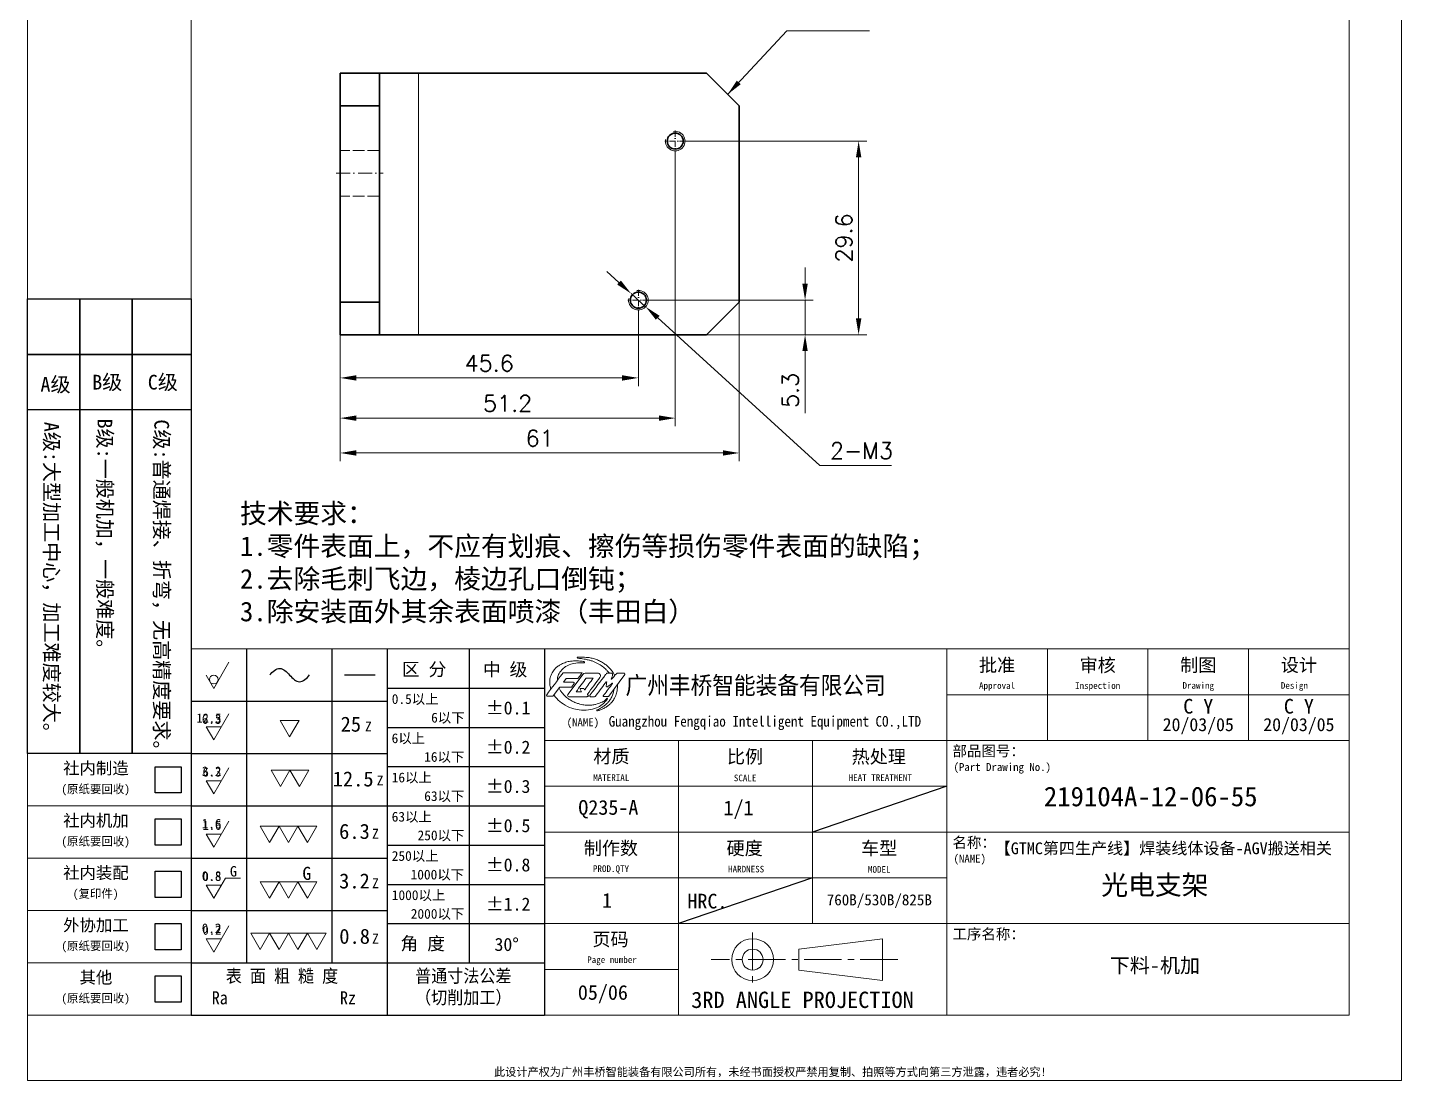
# Model space of a CAD drawing. Header units: millimetres. Extents: x -168473 to -148463, y 295526 to 306160.
# Drawn here: x -165529.2 to -165319.2, y 305110.5 to 305271.6 of the extents above; entities that cross this region are included whole.
import ezdxf
from ezdxf.enums import TextEntityAlignment as Align

# ---------------------------------------------------------------- set-up
doc = ezdxf.new("R2010")
doc.units = ezdxf.units.MM
for name, pattern in [('CENTER2', [28.575, 19.05, -3.175, 3.175, -3.175]), ('DASHDOT', [18.5, 12, -3, 0.5, -3]), ('DASHED', [15, 12, -3])]:
    doc.linetypes.add(name, pattern=pattern)
for name, color, linetype, lineweight in [('A4', 3, 'Continuous', 20), ('图框', 7, 'Continuous', 20), ('尺寸线', 3, 'Continuous', 13), ('文字', 1, 'Continuous', 13), ('细实线', 4, 'Continuous', 25)]:
    doc.layers.add(name, color=color, linetype=linetype, lineweight=lineweight)
doc.layers.add('MARK', color=7, linetype='Continuous')
doc.styles.add('CH-1', font='')
doc.styles.add('MX_NOTE_STANDARD', font='txt.shx', dxfattribs={"bigfont": 'extfont.shx'})
doc.styles.get("Standard").update_dxf_attribs({"font": 'txt', "bigfont": 'gbcbig.shx'})
doc.styles.get('CH-1').set_extended_font_data('SimSun')
doc.dimstyles.new('副本01', dxfattribs={"dimtxt": 2.5, "dimasz": 2.5, "dimexe": 1.25, "dimexo": 0, "dimgap": 1, "dimtad": 1, "dimdsep": 46, "dimtxsty": 'Standard', "dimcen": 1, "dimclrd": 3, "dimclre": 3, "dimclrt": 1, "dimadec": 1, "dimazin": 2, "dimtfac": 1, "dimtmove": 0, "dimatfit": 3, "dimfxl": 0, "dimtolj": 1, "dimlwd": -1, "dimlwe": -1, "dimarcsym": 0})
doc.dimstyles.new('副本01$3', dxfattribs={"dimtxt": 2.5, "dimasz": 2.5, "dimexe": 1.25, "dimexo": 0, "dimgap": 1, "dimtad": 1, "dimtih": 1, "dimtoh": 1, "dimdsep": 46, "dimtxsty": 'Standard', "dimcen": 1, "dimclrd": 3, "dimclre": 3, "dimclrt": 1, "dimadec": 1, "dimazin": 2, "dimtfac": 1, "dimtmove": 0, "dimatfit": 3, "dimfxl": 0, "dimtolj": 1, "dimlwd": -1, "dimlwe": -1, "dimarcsym": 0})

# ---------------------------------------------------------------- blocks, each defined once
blk = doc.blocks.new('A$C34C2392C')
at = {"linetype": 'CENTER2', "ltscale": 0.3}
for p, q in [((-5.53, 4.13), (-5.53, -4.13)), ((16.64, 0), (-11.88, 0))]:
    blk.add_line(p, q, dxfattribs=at)
for p, q in [((1.54, 1.6), (14.34, 3.2)), ((14.34, 3.2), (14.34, -3.2)), ((1.54, -1.6), (1.54, 1.6)), ((14.34, -3.2), (1.54, -1.6))]:
    blk.add_line(p, q)
for radius in [3.2, 1.6]:
    blk.add_arc((-5.53, 0), radius, 0, 359.9894)
blk = doc.blocks.new('A$C67844AE1')
for p, q in [((-492, 112), (0, 112)), ((-246, 112), (-246, -112)), ((-184.5, 112), (-184.5, 56)), ((-123, 112), (-123, 56)), ((-61.5, 112), (-61.5, 56)), ((0, -112), (0, 112)), ((-246, 84), (0, 84)), ((-492, 68), (-492, -112)), ((-492, 68), (-492, -112)), ((-492, -112), (-492, 68)), ((-492, 68), (-492, -112)), ((-492, 68), (-492, -112)), ((-492, 68), (-492, -112)), ((-492, 68), (-492, -112)), ((-492, 68), (-492, -112)), ((-492, 68), (-492, -112)), ((-492, -112), (-492, 68)), ((-492, 68), (-492, -112)), ((-492, 68), (-492, -112)), ((-492, 68), (-492, -112)), ((-492, 68), (-492, -112)), ((-492, 56), (0, 56)), ((-410, 56), (-410, -112)), ((-328, 56), (-328, -56)), ((-492, 28), (-246, 28)), ((-492, 0), (0, 0)), ((-492, -28), (-246, -28)), ((-492, -56), (0, -56)), ((-492, -84), (-410, -84)), ((-492, -112), (0, -112))]:
    blk.add_line(p, q)
at = {"color": 4, "ltscale": 0.5}
for p, q in [((-478.69, 93.94), (-480.4, 91.69)), ((-468.38, 96.54), (-477.68, 84.12)), ((-467.07, 97.19), (-459.37, 97.19)), ((-451.05, 97.21), (-453.64, 97.21)), ((-452.68, 83.09), (-442.89, 96.32)), ((-447.54, 97.19), (-443.33, 97.19)), ((-482.7, 88.42), (-486.55, 83.35)), ((-473.82, 90.78), (-475.13, 88.89)), ((-469.28, 85.77), (-472.57, 85.77)), ((-469.23, 85.85), (-470.11, 87.32)), ((-467.8, 87.76), (-469.94, 87.76)), ((-467.8, 87.76), (-467.42, 87.1)), ((-486.98, 83.13), (-490.13, 83.13)), ((-477.02, 82.81), (-465.96, 82.81)), ((-463.75, 82.81), (-461.35, 82.81))]:
    blk.add_line(p, q, dxfattribs=at)
for centre, radius, start, end in [((-479.96, 96.37), 1.09, 90, 143.21463), ((-478.65, 93.91), 0.0547, 90, 142.95764), ((-471.7, 94.51), 0.547, 270, 322.84702), ((-469.22, 97.24), 0.219, 322.84702, 90), ((-467.07, 95.55), 1.64, 90, 143.17909), ((-466.36, 94.15), 0.0547, 90, 143.28021), ((-462.24, 94.15), 0.0547, 323.81172, 90), ((-459.37, 95.55), 1.64, 323.50405, 90), ((-453.64, 96.66), 0.547, 90, 142.76053), ((-443.33, 96.64), 0.547, 323.51537, 90), ((-490.13, 83.68), 0.547, 143.21463, 270), ((-482.27, 88.08), 0.547, 90, 142.7804), ((-480.35, 91.65), 0.0547, 142.95764, 270), ((-477.02, 83.63), 0.821, 143.17909, 270), ((-472.57, 85.82), 0.0547, 143.28021, 270), ((-469.28, 85.82), 0.0547, 270, 30.87346), ((-467.37, 87.13), 0.0547, 209.84044, 323.81172), ((-454.06, 91.84), 0.137, 354.5829, 143.44023), ((-450.47, 90.95), 0.137, 323.3038, 127.26931), ((-486.98, 83.68), 0.547, 270, 322.7804), ((-463.75, 83.36), 0.547, 142.76053, 270), ((-461.35, 83.63), 0.821, 270, 323.34145), ((-455.78, 83.14), 0.274, 143.38703, 270), ((-453.12, 83.41), 0.547, 270, 323.51537)]:
    blk.add_arc(centre, radius, start, end, dxfattribs=at)
at = {"color": 3, "ltscale": 0.5}
for points, knots in [([(-488.04, 87.39), (-488.26, 88.17), (-488.62, 89.51), (-488.76, 91.4), (-488.68, 92.96), (-488.48, 94.48), (-488, 95.94), (-487.33, 97.33), (-486.52, 98.55), (-485.58, 99.92), (-484.11, 101.17), (-482.08, 102.53), (-479.62, 103.66), (-476.63, 104.53), (-473.49, 104.75), (-470.85, 104.68), (-469.01, 104.49), (-468.06, 104.35), (-467.6, 104.19), (-467.36, 104.11), (-467.38, 103.84), (-467.51, 103.6), (-467.67, 103.59), (-467.75, 103.59)], [0.033361, 0.033361, 0.033361, 0.033361, 0.471833, 0.793856, 1.06763, 1.327784, 1.632518, 1.904259, 2.171672, 2.434164, 2.811787, 3.221221, 3.771763, 4.287691, 4.918993, 5.487196, 5.736969, 5.935719, 6.004988, 6.011363, 6.068145, 6.111246, 6.151841, 6.151841, 6.151841, 6.151841]), ([(-467.75, 103.59), (-468.68, 103.59), (-471.11, 103.61), (-474.79, 103.2), (-478.26, 101.79), (-481.06, 99.79), (-482.97, 97.34), (-484.02, 94.85), (-483.98, 93.42), (-483.93, 92.89)], [0, 0, 0, 0, 0.511401, 1.333961, 2.006207, 2.544799, 3.201133, 3.690752, 3.982461, 3.982461, 3.982461, 3.982461]), ([(-471.87, 106.78), (-471.88, 106.81), (-471.89, 106.89), (-471.08, 106.94), (-470.13, 106.96), (-468.28, 106.92), (-466.29, 106.88), (-463.95, 106.66), (-461.43, 105.9), (-458.86, 105.11), (-456.84, 103.98), (-455.05, 102.78), (-453.35, 101.59), (-451.64, 99.9), (-450.32, 98.09), (-449.42, 96.69), (-449.1, 95.93), (-449.03, 95.74)], [0, 0, 0, 0, 0.013513, 0.041806, 0.340693, 0.661167, 1.001786, 1.450195, 1.93793, 2.441413, 2.919246, 3.201062, 3.624217, 4.053268, 4.510623, 4.853859, 4.962074, 4.962074, 4.962074, 4.962074]), ([(-453.89, 81.8), (-454.16, 81.48), (-455.09, 80.34), (-457.47, 79.09), (-460.29, 78.15), (-463.1, 77.56), (-465.75, 77.56), (-468.2, 77.74), (-470.34, 78.3), (-472.37, 78.87), (-474.59, 79.8), (-476.8, 81.11), (-479.03, 82.63), (-480.66, 84.59), (-482.11, 86.33), (-482.76, 87.47), (-483.04, 87.97)], [0, 0, 0, 0, 0.227272, 0.804496, 1.430419, 1.862632, 2.367125, 2.88024, 3.204387, 3.579335, 4.036384, 4.516387, 4.985288, 5.507707, 5.907232, 6.223175, 6.223175, 6.223175, 6.223175]), ([(-449.38, 87.54), (-449.46, 86.95), (-449.59, 86.05), (-449.95, 84.79), (-450.37, 83.78), (-450.81, 82.63), (-451.45, 81.57), (-452.25, 80.24), (-453.23, 79.21), (-454.33, 78.01), (-455.64, 77.09), (-456.98, 76.11), (-458.35, 75.36), (-459.16, 74.85), (-459.95, 74.68), (-459.94, 74.21), (-459.66, 74.19), (-459.5, 74.17)], [0.004933, 0.004933, 0.004933, 0.004933, 0.333622, 0.498315, 0.724349, 0.934741, 1.17012, 1.401267, 1.780901, 1.94954, 2.292483, 2.648069, 2.865789, 3.139575, 3.199954, 3.253921, 3.331828, 3.331828, 3.331828, 3.331828]), ([(-459.5, 74.17), (-459.15, 74.26), (-457.82, 74.59), (-455.91, 75.45), (-453.81, 76.77), (-452.04, 78.05), (-450.46, 79.78), (-449.21, 81.63), (-448.18, 83.92), (-447.35, 86.77), (-447.31, 89.06), (-447.29, 90.37)], [0, 0, 0, 0, 0.196818, 0.752706, 1.133972, 1.558354, 1.94217, 2.414014, 2.774875, 3.316286, 4.02771, 4.02771, 4.02771, 4.02771]), ([(-486.11, 83.93), (-485.59, 83.17), (-484.11, 80.96), (-480.4, 78.04), (-475.71, 75.67), (-470.4, 74.54), (-465.25, 74.57), (-460.35, 75.58), (-456.79, 77.65), (-454.68, 79.82), (-453.68, 81.05), (-453.44, 81.92), (-453.76, 82.01), (-453.85, 81.87), (-453.89, 81.8)], [0.008574, 0.008574, 0.008574, 0.008574, 0.511088, 1.461558, 2.551285, 3.372869, 4.408758, 5.360341, 6.07413, 6.646139, 6.965728, 7.014048, 7.055407, 7.097199, 7.097199, 7.097199, 7.097199])]:
    blk.add_open_spline(points, degree=3, knots=knots, dxfattribs=at)
blk.add_spline([(-471.87, 106.78), (-471.8, 106.48), (-471.33, 106.32), (-469.95, 106.19), (-468.71, 106.01), (-466.81, 105.67), (-464.7, 105.2), (-462.88, 104.66), (-461.09, 103.98), (-459.43, 103.08), (-457.89, 102.22), (-455.32, 100.34), (-454.15, 99.25), (-453.58, 98.66), (-452.29, 97.2)], degree=3, dxfattribs=at)
at = {"color": 4, "ltscale": 0.5}
for points, knots in [([(-480.84, 97.02), (-480.93, 96.9), (-481.02, 96.78), (-481.12, 96.65), (-484.27, 92.44), (-487.42, 88.22), (-490.57, 84.01)], [-0.084236, -0.084236, -0.084236, -0.084236, 0, 0, 0, 2.885251, 2.885251, 2.885251, 2.885251]), ([(-479.96, 97.46), (-479.82, 97.46), (-479.68, 97.46), (-479.54, 97.46), (-479.54, 97.46), (-479.54, 97.46), (-479.54, 97.46), (-476.38, 97.46), (-473.23, 97.46), (-470.08, 97.46), (-470.08, 97.46), (-470.08, 97.46), (-470.08, 97.46), (-469.79, 97.46), (-469.51, 97.46), (-469.22, 97.46)], [-0.077734, -0.077734, -0.077734, -0.077734, 0, 0, 0, 0, 0, 0, 1.729211, 1.729211, 1.729211, 1.729211, 1.729211, 1.729211, 1.885805, 1.885805, 1.885805, 1.885805]), ([(-471.7, 93.97), (-471.72, 93.97), (-471.75, 93.97), (-471.77, 93.97), (-471.77, 93.97), (-471.77, 93.97), (-471.77, 93.97), (-474.06, 93.97), (-476.36, 93.97), (-478.65, 93.97)], [-0.012966, -0.012966, -0.012966, -0.012966, 0, 0, 0, 0, 0, 0, 1.257183, 1.257183, 1.257183, 1.257183]), ([(-469.05, 97.11), (-469.2, 96.9), (-469.36, 96.7), (-469.52, 96.49), (-469.52, 96.49), (-469.52, 96.49), (-469.52, 96.49), (-470.05, 95.79), (-470.58, 95.09), (-471.11, 94.39), (-471.11, 94.39), (-471.11, 94.39), (-471.11, 94.39), (-471.16, 94.32), (-471.21, 94.25), (-471.26, 94.18)], [-0.1423966, -0.1423966, -0.1423966, -0.1423966, 0, 0, 0, 0, 0, 0, 0.4822707, 0.4822707, 0.4822707, 0.4822707, 0.4822707, 0.4822707, 0.529029, 0.529029, 0.529029, 0.529029]), ([(-454.08, 96.99), (-454.23, 96.79), (-454.39, 96.58), (-454.54, 96.38), (-457.68, 92.25), (-460.82, 88.12), (-463.96, 83.99), (-464.04, 83.89), (-464.11, 83.79), (-464.19, 83.69)], [-0.140102, -0.140102, -0.140102, -0.140102, 0, 0, 0, 2.844058, 2.844058, 2.844058, 2.913465, 2.913465, 2.913465, 2.913465]), ([(-451.05, 97.21), (-450.96, 97.2), (-450.76, 97.2), (-450.41, 97.03), (-450.21, 96.52), (-450.3, 95.87), (-450.55, 95.18), (-450.83, 94.49), (-451, 93.99), (-451.13, 93.7), (-451.11, 93.59), (-450.99, 93.55), (-450.82, 93.63), (-450.49, 93.98), (-449.97, 94.64), (-449.25, 95.48), (-448.57, 96.28), (-447.99, 96.81), (-447.66, 97.09), (-447.54, 97.19)], [0, 0, 0, 0, 0.047379, 0.11361, 0.198731, 0.32589, 0.467244, 0.599055, 0.733672, 0.758899, 0.77069, 0.790267, 0.820293, 0.867992, 1.054564, 1.278066, 1.476304, 1.62487, 1.711224, 1.711224, 1.711224, 1.711224]), ([(-469.94, 87.76), (-469.98, 87.77), (-470.04, 87.77), (-470.11, 87.72), (-470.16, 87.66), (-470.17, 87.58), (-470.16, 87.49), (-470.14, 87.4), (-470.13, 87.35), (-470.11, 87.32)], [0, 0, 0, 0, 0.0189462, 0.0330559, 0.0436533, 0.0575788, 0.0766083, 0.0956988, 0.1082528, 0.1082528, 0.1082528, 0.1082528]), ([(-456, 83.3), (-455.85, 83.49), (-455.71, 83.69), (-455.56, 83.88), (-455.56, 83.88), (-455.56, 83.88), (-455.56, 83.88), (-453.83, 86.21), (-452.09, 88.54), (-450.36, 90.87)], [-0.132838, -0.132838, -0.132838, -0.132838, 0, 0, 0, 0, 0, 0, 1.591518, 1.591518, 1.591518, 1.591518])]:
    blk.add_open_spline(points, degree=3, knots=knots, dxfattribs=at)
for points in [[(-466.4, 94.18), (-468.47, 91.41), (-470.54, 88.63), (-472.61, 85.86)], [(-462.19, 94.12), (-463.9, 91.78), (-465.62, 89.44), (-467.33, 87.1)], [(-466.36, 94.2), (-464.99, 94.2), (-463.61, 94.2), (-462.24, 94.2)], [(-458.05, 94.58), (-460.57, 91.18), (-463.09, 87.78), (-465.6, 84.38)], [(-476.05, 88.63), (-478.12, 88.63), (-480.19, 88.63), (-482.27, 88.63)], [(-474.4, 91.6), (-476.39, 91.6), (-478.37, 91.6), (-480.35, 91.6)], [(-454.17, 91.93), (-456.01, 89.44), (-457.9, 86.89), (-460.7, 83.14)], [(-454.14, 89.56), (-454.07, 90.32), (-454, 91.07), (-453.92, 91.83)], [(-453.14, 89.09), (-452.28, 89.74), (-451.41, 90.4), (-450.55, 91.06)], [(-455.78, 82.86), (-454.89, 82.86), (-454, 82.86), (-453.12, 82.86)]]:
    blk.add_open_spline(points, degree=3, dxfattribs=at)
for points in [[(-476.05, 88.63), (-475.64, 88.63), (-475.39, 88.67), (-475.28, 88.75), (-475.13, 88.89)], [(-473.82, 90.78), (-473.73, 90.98), (-473.72, 91.25), (-473.81, 91.45), (-473.97, 91.55), (-474.16, 91.58), (-474.4, 91.6)], [(-465.6, 84.38), (-465.63, 84.34), (-465.63, 84.25), (-465.53, 84.03), (-465.37, 83.78), (-465.15, 83.42), (-465.08, 83.29), (-465.14, 83.12), (-465.4, 82.96), (-465.69, 82.87), (-465.96, 82.81)], [(-454.14, 89.56), (-454.15, 89.22), (-454.12, 88.97), (-453.96, 88.83), (-453.76, 88.76), (-453.62, 88.78), (-453.43, 88.86), (-453.14, 89.09)]]:
    blk.add_spline(points, degree=3, dxfattribs=at)
at = {"layer": '细实线', "color": 0, "linetype": 'Continuous'}
for p, q in [((-492, 112), (-492, 56)), ((-492, 68), (-492, -112)), ((-492, 68), (-492, -112)), ((-492, 68), (-492, -112))]:
    blk.add_line(p, q, dxfattribs=at)
at = {"lineweight": 35, "xscale": 4, "yscale": 4, "zscale": 4}
blk.add_blockref('A$C34C2392C', (-342.56, -78.03), dxfattribs=at)
at = {"style": 'CH-1'}
for s, height, p in [('批准', 8.111, (-215.25, 102.29)), ('审核', 8.111, (-153.75, 102.29)), ('制图', 8.111, (-92.25, 102.29)), ('设计', 8.111, (-30.75, 102.29)), ('Approval', 4.055, (-215.25, 89.12)), ('Inspection', 4.055, (-153.75, 89.12)), ('Drawing', 4.055, (-92.25, 89.12)), ('Design  ', 4.055, (-30.75, 89.12)), ('比例', 8.111, (-369.33, 46.29)), ('MATERIAL', 4.056, (-451.13, 33.33)), ('SCALE', 4.055, (-369.28, 33.12)), ('制作数', 8.111, (-451.33, -9.71)), ('车型', 8.111, (-287.33, -9.71)), ('PROD.QTY', 4.055, (-451.28, -22.88)), ('MODEL', 4.055, (-287.28, -22.88)), ('3RD ANGLE PROJECTION', 10, (-334.19, -102.63))]:
    blk.add_text(s, height=height, dxfattribs=at).set_placement(p, align=Align.MIDDLE)
at = {"lineweight": 35, "style": 'CH-1'}
for s, height, p in [('(NAME)', 4.868, (-478.38, 64.74)), ('部品图号：', 6.489, (-242.53, 46.37)), ('(Part Drawing No.)', 4.8676, (-241.87, 37.35)), ('名称：', 6.489, (-242.53, -9.63)), ('(NAME)', 4.868, (-241.87, -18.65)), ('工序名称：', 6.489, (-242.53, -65.63))]:
    blk.add_text(s, height=height, dxfattribs=at).set_placement(p)
at = {"style": 'CH-1'}
blk.add_text('材质', height=8.111, dxfattribs=at).set_placement((-462.11, 42.24))
at = {"lineweight": 35, "style": 'CH-1'}
for s, height, p in [('热处理', 8.111, (-287.56, 46.27)), ('HEAT TREATMENT', 4.0553, (-286.66, 33.32)), ('硬度', 8.111, (-369.56, -9.73)), ('HARDNESS', 4.055, (-368.66, -22.68)), ('HRC.', 9, (-392.33, -42.26, -1000.32)), ('页码', 8.111, (-451.56, -65.73)), ('Page number', 4.0553, (-450.66, -78.68))]:
    blk.add_text(s, height=height, dxfattribs=at).set_placement(p, align=Align.MIDDLE)
at = {"layer": 'MARK', "style": 'CH-1', "width": 0.9}
blk.add_text('广州丰桥智能装备有限公司', height=10.8, dxfattribs=at).set_placement((-442.41, 84.37))
at = {"layer": 'MARK', "insert": (-452.72, 70.99), "char_height": 6.5, "width": 556.9513, "attachment_point": 1, "style": 'CH-1'}
blk.add_mtext('{\\W0.9;Guangzhou Fengqiao Intelligent Equipment CO.,LTD}', dxfattribs=at)
blk = doc.blocks.new('A$C32AF00EF')
for p, q in [((0, 0), (2.89, 5)), ((-1.44, 2.5), (0, 0))]:
    blk.add_line(p, q)
blk.add_circle((0, 1.67), 0.833)
blk = doc.blocks.new('A$C553B2148')
for p, q in [((1.44, 0), (-1.44, 0)), ((-1.44, 0), (0, -2.5)), ((0, -2.5), (2.89, 2.5))]:
    blk.add_line(p, q)
at = {"style": 'MX_NOTE_STANDARD'}
blk.add_attdef('12.5', text='', height=1.75, dxfattribs=at).set_placement((1.44, 0.28), align=Align.BOTTOM_RIGHT)
blk = doc.blocks.new('A$C1377093C')
for p, q in [((0, 0), (-1.44, 2.5)), ((-1.44, 2.5), (1.44, 2.5)), ((1.44, 2.5), (0, 0))]:
    blk.add_line(p, q)
blk = doc.blocks.new('A$C6D2D6B6B')
for p, q in [((0, 0), (-1.44, 2.5)), ((-1.44, 2.5), (1.44, 2.5)), ((1.44, 2.5), (0, 0)), ((1.44, 2.5), (4.33, 2.5)), ((2.89, 0), (1.44, 2.5)), ((4.33, 2.5), (2.89, 0))]:
    blk.add_line(p, q)
blk = doc.blocks.new('A$C62DD302B')
for p, q in [((-2.89, 0), (-4.33, 2.5)), ((-4.33, 2.5), (-1.44, 2.5)), ((-1.44, 2.5), (-2.89, 0)), ((-1.44, 2.5), (1.44, 2.5)), ((0, 0), (-1.44, 2.5)), ((1.44, 2.5), (0, 0)), ((2.89, 0), (1.44, 2.5)), ((1.44, 2.5), (4.33, 2.5)), ((4.33, 2.5), (2.89, 0))]:
    blk.add_line(p, q)
blk = doc.blocks.new('A$C077E39D2')
for p, q in [((-4.33, -2.5), (-5.77, 0)), ((-5.77, 0), (-2.89, 0)), ((-2.89, 0), (-4.33, -2.5)), ((-2.89, 0), (0, 0)), ((-1.44, -2.5), (-2.89, 0)), ((0, 0), (-1.44, -2.5)), ((1.44, -2.5), (0, 0)), ((0, 0), (2.89, 0)), ((2.89, 0), (1.44, -2.5)), ((4.33, -2.5), (2.89, 0)), ((2.89, 0), (5.77, 0)), ((5.77, 0), (4.33, -2.5))]:
    blk.add_line(p, q)
blk = doc.blocks.new('A$C09D43E00')
for p, q in [((0, 0), (1.78, 3.08)), ((1.78, 3.08), (4.07, 3.08)), ((1.15, 2), (-1.15, 2)), ((-1.15, 2), (0, 0))]:
    blk.add_line(p, q)
at = {"style": 'MX_NOTE_STANDARD'}
blk.add_attdef('12.5', text='', height=1.4, dxfattribs=at).set_placement((1.15, 2.22), align=Align.BOTTOM_RIGHT)
at = {"layer": '细实线', "color": 0, "style": 'CH-1'}
blk.add_text('G', height=1.6, dxfattribs=at).set_placement((2.47, 3.33))
blk = doc.blocks.new('A$C339E5D7D')
for p, q in [((-2.89, 0), (-4.33, 2.5)), ((-4.33, 2.5), (-1.44, 2.5)), ((-1.44, 2.5), (-2.89, 0)), ((-1.44, 2.5), (1.44, 2.5)), ((0, 0), (-1.44, 2.5)), ((1.44, 2.5), (0, 0)), ((2.89, 0), (1.44, 2.5)), ((1.44, 2.5), (4.33, 2.5)), ((4.33, 2.5), (2.89, 0))]:
    blk.add_line(p, q)
at = {"layer": '细实线', "color": 0, "style": 'CH-1'}
blk.add_text('G', height=2, dxfattribs=at).set_placement((2.13, 2.81))
blk = doc.blocks.new('54')
for p, q in [((5360.79, 6053.19), (5468.79, 6053.19)), ((5468.79, 6047.19), (5468.79, 5957.19)), ((5468.79, 6047.19), (5468.79, 5957.19)), ((5468.79, 5957.19), (5468.79, 6047.19)), ((5468.79, 6047.19), (5468.79, 5957.19)), ((5468.79, 6047.19), (5468.79, 5957.19)), ((5468.79, 6047.19), (5468.79, 5957.19)), ((5468.79, 6047.19), (5468.79, 5957.19)), ((5468.79, 6047.19), (5468.79, 5957.19)), ((5468.79, 6047.19), (5468.79, 5957.19)), ((5468.79, 5957.19), (5468.79, 6047.19)), ((5468.79, 6047.19), (5468.79, 5957.19)), ((5468.79, 6047.19), (5468.79, 5957.19)), ((5468.79, 6047.19), (5468.79, 5957.19)), ((5468.79, 6047.19), (5468.79, 5957.19))]:
    blk.add_line(p, q)
at = {"layer": '细实线', "color": 0, "linetype": 'Continuous'}
for p, q in [((5360.79, 6053.19), (5360.79, 5941.19)), ((5377.79, 6053.19), (5377.79, 5957.19)), ((5403.79, 6053.19), (5403.79, 5957.19)), ((5420.79, 6053.19), (5420.79, 5941.19)), ((5445.79, 6053.19), (5445.79, 5957.19)), ((5468.79, 6053.19), (5468.79, 5941.19)), ((5407.7, 6045.29), (5417.04, 6045.29)), ((5468.79, 6047.19), (5468.79, 5957.19)), ((5468.79, 6047.19), (5468.79, 5957.19)), ((5468.79, 6047.19), (5468.79, 5957.19)), ((5420.79, 6041.19), (5468.79, 6041.19)), ((5360.79, 6037.19), (5420.79, 6037.19)), ((5420.79, 6029.19), (5468.79, 6029.19)), ((5360.79, 6021.19), (5420.79, 6021.19)), ((5420.79, 6017.19), (5468.79, 6017.19)), ((5360.79, 6005.19), (5420.79, 6005.19)), ((5420.79, 6005.19), (5468.79, 6005.19)), ((5420.79, 5993.19), (5468.79, 5993.19)), ((5360.79, 5989.19), (5420.79, 5989.19)), ((5420.79, 5981.19), (5468.79, 5981.19)), ((5360.79, 5973.19), (5420.79, 5973.19)), ((5420.79, 5969.19), (5468.79, 5969.19)), ((5360.79, 5957.19), (5468.79, 5957.19)), ((5360.79, 5957.19), (5468.79, 5957.19)), ((5360.79, 5941.19), (5468.79, 5941.19))]:
    blk.add_line(p, q, dxfattribs=at)
at = {"layer": '细实线', "color": 0, "linetype": 'Continuous', "start_tangent": (0.606347, 0.7952), "end_tangent": (0.584547, 0.81136)}
blk.add_spline([(5384.88, 6045.23), (5386.3, 6046.61), (5387.98, 6047.24), (5389.51, 6046.59), (5390.93, 6045.19), (5392.37, 6043.78), (5393.91, 6043.13), (5395.61, 6043.82), (5397.01, 6045.27)], degree=3, dxfattribs=at)
for name, p, xscale, yscale, zscale in [('A$C32AF00EF', (5367.73, 6041.13), 1.600000000000364, 1.600000000000364, 1.600000000000364), ('A$C1377093C', (5390.94, 6026.26), 2, 2, 2), ('A$C6D2D6B6B', (5388.15, 6011.08), 2, 2, 2), ('A$C62DD302B', (5390.57, 5993.94), 2, 2, 2), ('A$C077E39D2', (5390.57, 5966.26), 2, 2, 2)]:
    blk.add_blockref(name, p, dxfattribs=dict(xscale=xscale, yscale=yscale, zscale=zscale))
ref = blk.add_blockref('A$C553B2148', (5367.73, 6029.35), dxfattribs=dict(xscale=1.600000000000364, yscale=1.600000000000364, zscale=1.600000000000364))
ref.add_attrib('12.5', '12.5', dxfattribs={"height": 2.8, "style": 'CH-1'}).set_placement((5370.04, 6029.8), align=Align.BOTTOM_RIGHT)
ref = blk.add_blockref('A$C553B2148', (5367.73, 6012.86), dxfattribs=dict(xscale=1.600000000000364, yscale=1.600000000000364, zscale=1.600000000000364))
ref.add_attrib('12.5', '6.3', dxfattribs={"height": 2.8, "style": 'CH-1'}).set_placement((5370.04, 6013.31), align=Align.BOTTOM_RIGHT)
ref = blk.add_blockref('A$C553B2148', (5367.73, 5996.56), dxfattribs=dict(xscale=1.600000000000364, yscale=1.600000000000364, zscale=1.600000000000364))
ref.add_attrib('12.5', '1.6', dxfattribs={"height": 2.8, "style": 'CH-1'}).set_placement((5370.04, 5997.01), align=Align.BOTTOM_RIGHT)
at = {"lineweight": 35}
ref = blk.add_blockref('A$C09D43E00', (5367.73, 5976.92), dxfattribs=dict(at, xscale=2, yscale=2, zscale=2))
ref.add_attrib('12.5', '0.8', dxfattribs={"height": 2.8, "style": 'CH-1'}).set_placement((5370.04, 5981.37), align=Align.BOTTOM_RIGHT)
at = {"lineweight": 35, "xscale": 2, "yscale": 2, "zscale": 2}
blk.add_blockref('A$C339E5D7D', (5390.57, 5976.92), dxfattribs=at)
ref = blk.add_blockref('A$C553B2148', (5367.73, 5964.47), dxfattribs=dict(xscale=1.600000000000364, yscale=1.600000000000364, zscale=1.600000000000364))
ref.add_attrib('12.5', '0.2', dxfattribs={"height": 2.8, "style": 'CH-1'}).set_placement((5370.04, 5964.92), align=Align.BOTTOM_RIGHT)
at = {"style": 'CH-1', "width": 0.9}
for s, p in [('表 面 粗 糙 度', (5388.59, 5953.25)), ('普通寸法公差', (5444.02, 5953.25)), ('Ra              Rz', (5389.17, 5946.45)), ('（切削加工）', (5444.02, 5946.67))]:
    blk.add_text(s, height=4, dxfattribs=at).set_placement(p, align=Align.MIDDLE)
at = {"layer": '细实线', "color": 0, "style": 'CH-1'}
for s, height, p in [('区 分', 4, (5432.03, 6046.97)), ('中 级', 4, (5456.79, 6046.97)), ('0.5以上', 3, (5429.3, 6037.89)), ('6以下', 3, (5439.3, 6032.14)), ('6以上', 3, (5427.22, 6025.89)), ('16以下', 3, (5438.2, 6020.14)), ('16以上', 3, (5428.26, 6013.89)), ('63以下', 3, (5438.2, 6008.14)), ('63以上', 3, (5428.26, 6001.89)), ('250以下', 3, (5437.19, 5996.14)), ('250以上', 3, (5429.3, 5989.89)), ('1000以下', 3, (5436.08, 5984.14)), ('1000以上', 3, (5430.33, 5977.89)), ('2000以下', 3, (5436.13, 5972.14)), ('角 度', 4, (5431.63, 5963.15))]:
    blk.add_text(s, height=height, dxfattribs=at).set_placement(p, align=Align.MIDDLE)
for s, height, p in [('%%P0.1', 4, (5450.91, 6033.15)), ('6.3', 2.944, (5364.07, 6030.28)), ('25', 4.6, (5406.51, 6027.88)), ('Z', 3, (5414, 6027.96)), ('%%P0.2', 4, (5450.91, 6021.15)), ('3.2', 2.944, (5364.07, 6014.28)), ('12.5', 4.6, (5404.08, 6011.13)), ('Z', 3, (5417.58, 6011.47)), ('%%P0.3', 4, (5450.91, 6009.15)), ('1.6', 2.944, (5364.07, 5998.28)), ('6.3', 4.6, (5406.05, 5995.09)), ('Z', 3, (5416.15, 5995.17)), ('%%P0.5', 4, (5450.91, 5997.15)), ('%%P0.8', 4, (5450.91, 5985.15)), ('0.8', 2.944, (5364.07, 5982.28)), ('3.2', 4.6, (5406.05, 5979.93)), ('Z', 3, (5416.15, 5980.01)), ('%%P1.2', 4, (5450.91, 5973.15)), ('0.2', 2.944, (5364.07, 5966.28)), ('0.8', 4.6, (5406.1, 5963)), ('Z', 3, (5416.15, 5963.08)), ('30°', 4, (5453.55, 5960.81))]:
    blk.add_text(s, height=height, dxfattribs=at).set_placement(p)
blk = doc.blocks.new('fenlei')
at = {"layer": '图框'}
for points in [[(-25, 32), (0, 32), (0, 40), (-25, 40)], [(-25, 24), (0, 24), (0, 32), (-25, 32)], [(-25, 16), (0, 16), (0, 24), (-25, 24)], [(-25, 8), (0, 8), (0, 16), (-25, 16)], [(-25, 0), (0, 0), (0, 8), (-25, 8)]]:
    blk.add_lwpolyline(points, close=True, dxfattribs=at)
at = {"layer": '细实线'}
for points in [[(-5.5, 38), (-1.5, 38), (-1.5, 34), (-5.5, 34)], [(-5.5, 30), (-1.5, 30), (-1.5, 26), (-5.5, 26)], [(-5.5, 22), (-1.5, 22), (-1.5, 18), (-5.5, 18)], [(-5.5, 14), (-1.5, 14), (-1.5, 10), (-5.5, 10)], [(-5.5, 6), (-1.5, 6), (-1.5, 2), (-5.5, 2)]]:
    blk.add_lwpolyline(points, close=True, dxfattribs=at)
at = {"style": 'CH-1'}
for s, height, p in [('社内制造', 1.836, (-14.54, 37.8)), ('(原纸要回收)', 1.285, (-14.58, 34.52)), ('社内机加', 1.836, (-14.54, 29.8)), ('(原纸要回收)', 1.285, (-14.58, 26.52)), ('社内装配', 1.836, (-14.54, 21.8)), ('(复印件)', 1.285, (-14.58, 18.52)), ('外协加工', 1.836, (-14.54, 13.8)), ('(原纸要回收)', 1.285, (-14.58, 10.52)), ('其他', 1.836, (-14.54, 5.8)), ('(原纸要回收)', 1.285, (-14.58, 2.52))]:
    blk.add_text(s, height=height, dxfattribs=at).set_placement(p, align=Align.MIDDLE)
blk = doc.blocks.new('机加分类')
at = {"layer": '细实线'}
for p, q in [((-94, -8.5), (-94, 0)), ((-94, 0), (-86, 0)), ((-86, -8.5), (-86, 0)), ((-86, 0), (-78, 0)), ((-86, 0), (-86, -8.5)), ((-78, -8.5), (-78, 0)), ((-78, 0), (-69, 0)), ((-78, 0), (-78, -8.5)), ((-69, 0), (-69, -8.5)), ((-86, -8.5), (-94, -8.5)), ((-94, -17), (-94, -8.5)), ((-94, -8.5), (-86, -8.5)), ((-78, -8.5), (-86, -8.5)), ((-86, -17), (-86, -8.5)), ((-86, -8.5), (-78, -8.5)), ((-86, -8.5), (-86, -17)), ((-69, -8.5), (-78, -8.5)), ((-78, -17), (-78, -8.5)), ((-78, -8.5), (-69, -8.5)), ((-78, -8.5), (-78, -17)), ((-69, -8.5), (-69, -17)), ((-86, -17), (-94, -17)), ((-94, -69.55), (-94, -17)), ((-78, -17), (-86, -17)), ((-86, -69.55), (-86, -17)), ((-86, -17), (-86, -69.55)), ((-69, -17), (-78, -17)), ((-78, -69.55), (-78, -17)), ((-78, -17), (-78, -69.55)), ((-69, -17), (-69, -69.55)), ((-86, -69.55), (-94, -69.55)), ((-78, -69.55), (-86, -69.55)), ((-69, -69.55), (-78, -69.55))]:
    blk.add_line(p, q, dxfattribs=at)
at = {"layer": '文字', "color": 1, "linetype": 'Continuous', "style": 'CH-1'}
blk.add_text('A级', height=2.25, dxfattribs=at).set_placement((-89.72, -14.22, -250.08), align=Align.CENTER)
for s, p in [('B级', (-81.81, -12.71, -250.08)), ('C级', (-73.31, -12.71, -250.08))]:
    blk.add_text(s, height=2.25, dxfattribs=at).set_placement(p, align=Align.MIDDLE)
for s, p in [('A级:大型加工中心，加工难度较大。', (-90.3, -43.36)), ('B级:一般机加，一般难度。', (-82.16, -36.72)), ('C级:普通焊接、折弯，无高精度要求。', (-73.47, -44.53))]:
    blk.add_text(s, height=2.25, rotation=270, dxfattribs=at).set_placement(p, align=Align.MIDDLE)
blk = doc.blocks.new('1比1 竖框')
at = {"layer": '图框'}
for p, q in [((0, 0), (0, 297)), ((210, 297), (210, 0)), ((25, 10), (25, 289)), ((202, 289), (202, 10)), ((30.07, 10), (202, 10)), ((210, 0), (0, 0))]:
    blk.add_line(p, q, dxfattribs=at)
blk.add_blockref('机加分类', (94, 119.55))
for name, p, xscale, yscale, zscale in [('54', (-2655.4, -2960.59), 0.5, 0.5, 0.5), ('A$C67844AE1', (202, 38), 0.25, 0.25, 0.25)]:
    blk.add_blockref(name, p, dxfattribs=dict(at, xscale=xscale, yscale=yscale, zscale=zscale))
blk.add_blockref('fenlei', (25, 10), dxfattribs=at)
at = {"layer": '图框', "insert": (113.5, 0.5), "char_height": 1.25, "width": 177, "attachment_point": 8}
blk.add_mtext('{\\fSimSun|b1|i0|c134|p2;此设计产权为广州丰桥智能装备有限公司所有，未经书面授权严禁用复制、拍照等方式向第三方泄露，违者必究!}', dxfattribs=at)
blk = doc.blocks.new('车型')
at = {"layer": '文字', "color": 1, "linetype": 'Continuous', "style": 'CH-1'}
blk.add_text('760B/530B/825B', height=1.6875, dxfattribs=at).set_placement((-10.31, 3.5, -250.08), align=Align.MIDDLE)
blk = doc.blocks.new('工序名称')
at = {"layer": '文字', "color": 1, "linetype": 'Continuous', "style": 'CH-1'}
blk.add_text('下料-机加', height=2.25, dxfattribs=at).set_placement((-29.69, -6.35, -250.08), align=Align.MIDDLE)
blk = doc.blocks.new('设计人员')
at = {"layer": '文字', "color": 1, "linetype": 'Continuous', "style": 'CH-1'}
blk.add_text('C Y', height=2.25, dxfattribs=at).set_placement((-7.69, -1.99), align=Align.MIDDLE)
blk = doc.blocks.new('出图人员')
at = {"layer": '文字', "color": 1, "linetype": 'Continuous', "style": 'CH-1'}
blk.add_text('C Y', height=2.25, dxfattribs=at).set_placement((-7.69, -1.99), align=Align.MIDDLE)
blk = doc.blocks.new('出图日期')
at = {"layer": '文字', "color": 1, "linetype": 'Continuous', "style": 'CH-1'}
blk.add_text('20/03/05', height=2, dxfattribs=at).set_placement((-7.69, 2.04), align=Align.MIDDLE)
blk = doc.blocks.new('设计日期')
at = {"layer": '文字', "color": 1, "linetype": 'Continuous', "style": 'CH-1'}
blk.add_text('20/03/05', height=2, dxfattribs=at).set_placement((-7.69, 2.04), align=Align.MIDDLE)
blk = doc.blocks.new('*D7595')
at = {"layer": 'Defpoints', "color": 0}
for p in [(-165435.8, 305228.27), (-165481.39, 305224.57), (-165435.8, 305217.98)]:
    blk.add_point(p, dxfattribs=at)
at = {"layer": '尺寸线', "color": 3}
for p, q in [((-165435.8, 305228.27), (-165435.8, 305216.73)), ((-165481.39, 305224.57), (-165481.39, 305216.73)), ((-165478.89, 305217.98), (-165438.3, 305217.98))]:
    blk.add_line(p, q, dxfattribs=at)
for points in [[(-165478.89, 305218.39), (-165478.89, 305217.56), (-165481.39, 305217.98)], [(-165438.3, 305218.39), (-165438.3, 305217.56), (-165435.8, 305217.98)]]:
    blk.add_solid(points, dxfattribs=at)
at = {"layer": '尺寸线', "color": 1, "insert": (-165458.59, 305220.23), "char_height": 2.5, "attachment_point": 5}
blk.add_mtext('\\A1;45.6', dxfattribs=at)
blk = doc.blocks.new('*D7596')
at = {"layer": 'Defpoints', "color": 0}
for p in [(-165430.16, 305252.59), (-165481.39, 305224.57), (-165430.16, 305211.83)]:
    blk.add_point(p, dxfattribs=at)
at = {"layer": '尺寸线', "color": 3}
for p, q in [((-165430.16, 305252.59), (-165430.16, 305210.58)), ((-165481.39, 305224.57), (-165481.39, 305210.58)), ((-165478.89, 305211.83), (-165432.66, 305211.83))]:
    blk.add_line(p, q, dxfattribs=at)
for points in [[(-165478.89, 305212.24), (-165478.89, 305211.41), (-165481.39, 305211.83)], [(-165432.66, 305212.24), (-165432.66, 305211.41), (-165430.16, 305211.83)]]:
    blk.add_solid(points, dxfattribs=at)
at = {"layer": '尺寸线', "color": 1, "insert": (-165455.78, 305214.08), "char_height": 2.5, "attachment_point": 5}
blk.add_mtext('\\A1;51.2', dxfattribs=at)
blk = doc.blocks.new('*D7597')
at = {"layer": 'Defpoints', "color": 0}
for p in [(-165420.39, 305229.57), (-165481.39, 305224.57), (-165420.39, 305206.5)]:
    blk.add_point(p, dxfattribs=at)
at = {"layer": '尺寸线', "color": 3}
for p, q in [((-165420.39, 305229.57), (-165420.39, 305205.25)), ((-165481.39, 305224.57), (-165481.39, 305205.25)), ((-165478.89, 305206.5), (-165422.89, 305206.5))]:
    blk.add_line(p, q, dxfattribs=at)
for points in [[(-165478.89, 305206.92), (-165478.89, 305206.09), (-165481.39, 305206.5)], [(-165422.89, 305206.92), (-165422.89, 305206.09), (-165420.39, 305206.5)]]:
    blk.add_solid(points, dxfattribs=at)
at = {"layer": '尺寸线', "color": 1, "insert": (-165450.89, 305208.75), "char_height": 2.5, "attachment_point": 5}
blk.add_mtext('\\A1;61', dxfattribs=at)
blk = doc.blocks.new('*D7598')
at = {"layer": 'Defpoints', "color": 0}
for p in [(-165434.2, 305229.87), (-165425.39, 305224.57), (-165410.32, 305224.57)]:
    blk.add_point(p, dxfattribs=at)
at = {"layer": '尺寸线', "color": 3}
for p, q in [((-165410.32, 305232.37), (-165410.32, 305234.87)), ((-165434.2, 305229.87), (-165409.07, 305229.87)), ((-165410.32, 305229.87), (-165410.32, 305224.57)), ((-165425.39, 305224.57), (-165409.07, 305224.57)), ((-165410.32, 305222.07), (-165410.32, 305212.57))]:
    blk.add_line(p, q, dxfattribs=at)
for points in [[(-165410.74, 305232.37), (-165409.91, 305232.37), (-165410.32, 305229.87)], [(-165410.74, 305222.07), (-165409.91, 305222.07), (-165410.32, 305224.57)]]:
    blk.add_solid(points, dxfattribs=at)
at = {"layer": '尺寸线', "color": 1, "insert": (-165412.57, 305216.07), "char_height": 2.5, "attachment_point": 5, "rotation": 90}
blk.add_mtext('\\A1;5.3', dxfattribs=at)
blk = doc.blocks.new('*D7599')
at = {"layer": 'Defpoints', "color": 0}
for p in [(-165428.57, 305254.19), (-165402.14, 305254.19), (-165417.23, 305224.57)]:
    blk.add_point(p, dxfattribs=at)
at = {"layer": '尺寸线', "color": 3}
for p, q in [((-165428.57, 305254.19), (-165400.89, 305254.19)), ((-165402.14, 305227.07), (-165402.14, 305251.69)), ((-165417.23, 305224.57), (-165400.89, 305224.57))]:
    blk.add_line(p, q, dxfattribs=at)
for points in [[(-165402.55, 305251.69), (-165401.72, 305251.69), (-165402.14, 305254.19)], [(-165402.55, 305227.07), (-165401.72, 305227.07), (-165402.14, 305224.57)]]:
    blk.add_solid(points, dxfattribs=at)
at = {"layer": '尺寸线', "color": 1, "insert": (-165404.39, 305239.38), "char_height": 2.5, "attachment_point": 5, "rotation": 90}
blk.add_mtext('\\A1;29.6', dxfattribs=at)
blk = doc.blocks.new('*D7600')
at = {"layer": 'Defpoints', "color": 0}
for p in [(-165436.91, 305230.88), (-165434.69, 305228.86)]:
    blk.add_point(p, dxfattribs=at)
at = {"layer": '尺寸线', "color": 3}
for p, q in [((-165438.76, 305232.57), (-165440.6, 305234.25)), ((-165436.91, 305230.88), (-165434.69, 305228.86)), ((-165408.08, 305204.6), (-165432.84, 305227.18)), ((-165397.12, 305204.6), (-165408.08, 305204.6))]:
    blk.add_line(p, q, dxfattribs=at)
for points in [[(-165438.47, 305232.87), (-165439.04, 305232.26), (-165436.91, 305230.88)], [(-165432.56, 305227.48), (-165433.12, 305226.87), (-165434.69, 305228.86)]]:
    blk.add_solid(points, dxfattribs=at)
at = {"layer": '尺寸线', "color": 1, "insert": (-165401.7, 305206.85), "char_height": 2.5, "attachment_point": 5}
blk.add_mtext('\\A1;2-M3', dxfattribs=at)

msp = doc.modelspace()

# ---------------------------------------------------------------- linework, layer by layer
at = {"color": 7, "lineweight": 35}
for p, q in [((-165481.389, 305264.567, 250.081), (-165475.389, 305264.567, 250.081)), ((-165481.389, 305259.567, 250.081), (-165481.389, 305264.567, 250.081)), ((-165469.389, 305264.567, 250.081), (-165475.389, 305264.567, 250.081)), ((-165475.389, 305264.567, 250.081), (-165475.389, 305259.567, 250.081)), ((-165469.389, 305264.567, 250.081), (-165425.389, 305264.567, 250.081)), ((-165425.389, 305264.567, 250.081), (-165420.389, 305259.567, 250.081)), ((-165481.389, 305259.567, 250.081), (-165475.389, 305259.567, 250.081)), ((-165481.389, 305229.567, 250.081), (-165481.389, 305259.567, 250.081)), ((-165475.389, 305229.567, 250.081), (-165475.389, 305259.567, 250.081)), ((-165420.389, 305229.567, 250.081), (-165420.389, 305259.567, 250.081)), ((-165481.389, 305229.567, 250.081), (-165475.389, 305229.567, 250.081)), ((-165481.389, 305224.567, 250.081), (-165481.389, 305229.567, 250.081)), ((-165475.389, 305229.567, 250.081), (-165475.389, 305224.567, 250.081)), ((-165420.389, 305229.567, 250.081), (-165425.389, 305224.567, 250.081)), ((-165481.389, 305224.567, 250.081), (-165475.389, 305224.567, 250.081)), ((-165475.389, 305224.567, 250.081), (-165469.389, 305224.567, 250.081)), ((-165469.389, 305224.567, 250.081), (-165425.389, 305224.567, 250.081))]:
    msp.add_line(p, q, dxfattribs=at)
at = {"color": 7, "lineweight": 13}
msp.add_line((-165469.389, 305264.567, 250.081), (-165469.389, 305224.567, 250.081), dxfattribs=at)
at = {"color": 7, "linetype": 'DASHED', "lineweight": 13}
msp.add_line((-165469.389, 305264.567, 250.081), (-165469.389, 305224.567, 250.081), dxfattribs=at)
at = {"color": 7, "linetype": 'DASHDOT', "lineweight": 13, "ltscale": 0.079916}
for p, q in [((-165428.567, 305254.193, 250.081), (-165431.763, 305254.193, 250.081)), ((-165434.201, 305229.871, 250.081), (-165437.397, 305229.871, 250.081))]:
    msp.add_line(p, q, dxfattribs=at)
at = {"color": 7, "linetype": 'DASHDOT', "lineweight": 13, "ltscale": 0.079913}
msp.add_line((-165430.165, 305255.791, 250.081), (-165430.165, 305252.594, 250.081), dxfattribs=at)
at = {"color": 7, "linetype": 'DASHED', "lineweight": 13, "ltscale": 0.15}
for p, q in [((-165475.389, 305252.776, 250.081), (-165481.389, 305252.776, 250.081)), ((-165475.389, 305245.776, 250.081), (-165481.389, 305245.776, 250.081))]:
    msp.add_line(p, q, dxfattribs=at)
at = {"color": 7, "linetype": 'DASHDOT', "lineweight": 13, "ltscale": 0.179999}
msp.add_line((-165481.989, 305249.276, 250.081), (-165474.789, 305249.276, 250.081), dxfattribs=at)
at = {"color": 7, "linetype": 'DASHDOT', "lineweight": 13, "ltscale": 0.079919}
msp.add_line((-165435.799, 305231.469, 250.081), (-165435.799, 305228.272, 250.081), dxfattribs=at)
at = {"color": 7, "lineweight": 35}
for centre in [(-165430.165, 305254.193, 250.081), (-165435.799, 305229.871, 250.081)]:
    msp.add_circle(centre, 1.229, dxfattribs=at)
at = {"color": 7, "lineweight": 13}
for centre in [(-165430.165, 305254.193, 250.081), (-165435.799, 305229.871, 250.081)]:
    msp.add_arc(centre, 1.5, 169.99999, 100.00001, dxfattribs=at)
at = {"layer": 'A4', "elevation": 250.081}
msp.add_lwpolyline([(-165529.164, 305407.526), (-165319.164, 305407.526), (-165319.164, 305110.526), (-165529.164, 305110.526)], close=True, dxfattribs=at)
msp.add_lwpolyline([(-165529.164, 305407.526), (-165319.164, 305407.526), (-165319.164, 305110.526), (-165529.164, 305110.526)], close=True, dxfattribs=at)
at = {"layer": '细实线'}
for p, q in [((-165388.664, 305155.526, 250.081), (-165409.164, 305148.526, 250.081)), ((-165409.164, 305141.526, 250.081), (-165429.664, 305134.526, 250.081))]:
    msp.add_line(p, q, dxfattribs=at)

# ---------------------------------------------------------------- block references
at = {"layer": '图框'}
msp.add_blockref('1比1 竖框', (-165529.164, 305110.526, 250.081), dxfattribs=at)
at = {"layer": '文字', "color": 1, "linetype": 'Continuous'}
msp.add_blockref('工序名称', (-165327.164, 305134.526, 250.081), dxfattribs=at)
at = {"layer": '细实线'}
for name, p in [('出图人员', (-165342.539, 305169.756, 250.081)), ('设计人员', (-165327.164, 305169.756, 250.081)), ('出图日期', (-165342.539, 305162.756, 250.081)), ('设计日期', (-165327.164, 305162.756, 250.081)), ('车型', (-165388.664, 305134.526, 250.081))]:
    msp.add_blockref(name, p, dxfattribs=at)

# ---------------------------------------------------------------- texts
at = {"layer": '文字', "color": 1, "linetype": 'Continuous', "style": 'CH-1'}
for s, height, p in [('219104A-12-06-55', 3, (-165357.494, 305153.944)), ('Q235-A', 2.25, (-165440.389, 305152.028)), ('1/1', 2.25, (-165420.493, 305152.028)), ('【GTMC第四生产线】焊装线体设备-AGV搬送相关', 1.8, (-165355.57, 305146.071, 250.081)), ('光电支架', 3, (-165356.856, 305140.482)), ('1', 2.25, (-165440.58, 305138.072)), ('05/06', 2.25, (-165441.222, 305123.816))]:
    msp.add_text(s, height=height, dxfattribs=at).set_placement(p, align=Align.MIDDLE)
at = {"layer": '文字', "color": 1, "linetype": 'Continuous', "insert": (-165496.686, 305180.365, 250.081), "char_height": 3, "width": 37773.01773, "attachment_point": 7, "style": 'CH-1'}
msp.add_mtext('\\A1;技术要求：\\P1.零件表面上，不应有划痕、擦伤等损伤零件表面的缺陷；\\P2.去除毛刺飞边，棱边孔口倒钝；\\P3.除安装面外其余表面喷漆（丰田白）', dxfattribs=at)

# ---------------------------------------------------------------- dimensions: what is measured, and where the dimension line sits
at = {"layer": '尺寸线'}
for base, p1, p2, picture, middle in [((-165402.138, 305254.193, 250.081), (-165417.232, 305224.567, 250.081), (-165428.567, 305254.193, 250.081), '*D7599', (-165404.388, 305239.38, 250.081)), ((-165410.324, 305224.567, 250.081), (-165434.201, 305229.871, 250.081), (-165425.389, 305224.567, 250.081), '*D7598', (-165412.574, 305216.067, 250.081))]:
    dim = msp.add_linear_dim(base=base, p1=p1, p2=p2, angle=90, dimstyle='副本01', override={"dimdec": 1}, dxfattribs=at)
    dim.commit()
    dim.dimension.update_dxf_attribs({"geometry": picture, "text_midpoint": middle})
for base, p2, picture, middle in [((-165430.165, 305211.828, 250.081), (-165430.165, 305252.594, 250.081), '*D7596', (-165455.777, 305214.078, 250.081)), ((-165435.799, 305217.978, 250.081), (-165435.799, 305228.272, 250.081), '*D7595', (-165458.594, 305220.228, 250.081))]:
    dim = msp.add_linear_dim(base=base, p1=(-165481.389, 305224.567, 250.081), p2=p2, dimstyle='副本01', override={"dimdec": 1}, dxfattribs=at)
    dim.commit()
    dim.dimension.update_dxf_attribs({"geometry": picture, "text_midpoint": middle})
dim = msp.add_diameter_dim_2p(p1=(-165436.907, 305230.881, 250.081), p2=(-165434.69, 305228.86, 250.081), dimstyle='副本01$3', override={"dimpost": '2-M<>'}, dxfattribs=at)
dim.commit()
dim.dimension.update_dxf_attribs({"geometry": '*D7600', "text_midpoint": (-165401.699, 305204.604, 250.081), "dimtype": 163})
dim = msp.add_linear_dim(base=(-165420.389, 305206.505, 250.081), p1=(-165481.389, 305224.567, 250.081), p2=(-165420.389, 305229.567, 250.081), dimstyle='副本01', dxfattribs=at)
dim.commit()
dim.dimension.update_dxf_attribs({"geometry": '*D7597', "text_midpoint": (-165450.889, 305208.755, 250.081)})

# ---------------------------------------------------------------- leaders
at = {"layer": '尺寸线', "annotation_type": 0, "has_hookline": 1, "hookline_direction": 0, "text_width": 9.167}
msp.add_leader([(-165422.157, 305261.335, 250.081), (-165413.133, 305271.074, 250.081), (-165410.633, 305271.074, 250.081)], dimstyle='副本01', override={"dimgap": 1, "dimtad": 1}, dxfattribs=at)

doc.saveas('drawing.dxf')
